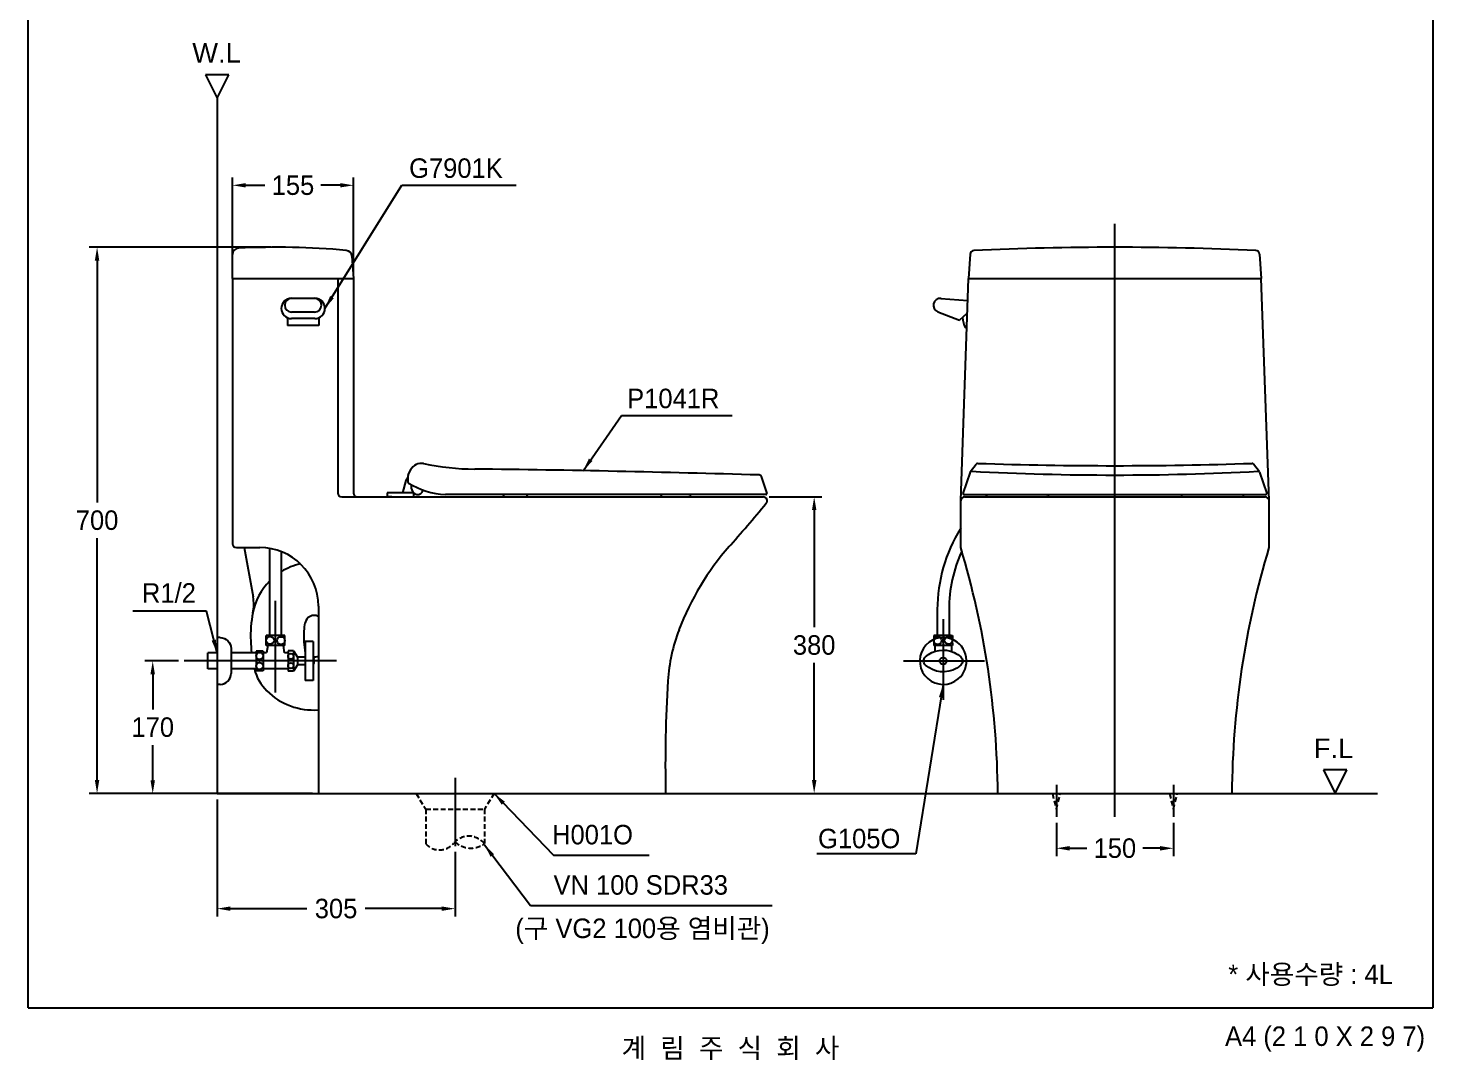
# Model space of a CAD drawing. Header units: millimetres. Extents: x 0 to 1800, y -67 to 2530.
# Drawn here: x 0 to 1800, y -67 to 1256 of the extents above; entities that cross this region are included whole.
import ezdxf
from ezdxf.enums import TextEntityAlignment as Align
from ezdxf.lldxf.tags import DXFTag

# ---------------------------------------------------------------- set-up
doc = ezdxf.new("R2010")
doc.units = ezdxf.units.MM
doc.linetypes.add('DASHED2', pattern=[9.525, 6.35, -3.175])
for name, color, linetype in [('TEXT', 7, 'Continuous'), ('내부선 및 부속', 4, 'Continuous'), ('도각라인', 255, 'Continuous'), ('외형선', 3, 'Continuous'), ('점선', 6, 'DASHED2'), ('중심선', 1, 'DASHED'), ('치수선', 7, 'Continuous')]:
    doc.layers.add(name, color=color, linetype=linetype)
doc.styles.add('____', font='')
doc.styles.add('타이틀', font='H2GTRM.TTF', dxfattribs={"height": 25})
doc.styles.get('____').set_extended_font_data('굴림')
tags = doc.linetypes.add('DASHDOT', pattern=[70, 31, -13, 13, -13]).pattern_tags.tags
tags[10:11] = [DXFTag(74, 4), DXFTag(75, 0), DXFTag(340, '0'), DXFTag(46, 0.0), DXFTag(50, 0.0), DXFTag(44, 0.0), DXFTag(45, 0.0)]
tags[8:9] = [DXFTag(74, 4), DXFTag(75, 0), DXFTag(340, '0'), DXFTag(46, 0.0), DXFTag(50, 0.0), DXFTag(44, 0.0), DXFTag(45, 0.0)]
tags[6:7] = [DXFTag(74, 4), DXFTag(75, 0), DXFTag(340, '0'), DXFTag(46, 0.0), DXFTag(50, 0.0), DXFTag(44, 0.0), DXFTag(45, 0.0)]
tags[4:5] = [DXFTag(74, 4), DXFTag(75, 0), DXFTag(340, '0'), DXFTag(46, 0.0), DXFTag(50, 0.0), DXFTag(44, 0.0), DXFTag(45, 0.0)]
tags = doc.linetypes.add('DASHED', pattern=[25.72, 12.86, -12.86]).pattern_tags.tags
tags[6:7] = [DXFTag(74, 4), DXFTag(75, 0), DXFTag(340, '0'), DXFTag(46, 0.0), DXFTag(50, 0.0), DXFTag(44, 0.0), DXFTag(45, 0.0)]
tags[4:5] = [DXFTag(74, 4), DXFTag(75, 0), DXFTag(340, '0'), DXFTag(46, 0.0), DXFTag(50, 0.0), DXFTag(44, 0.0), DXFTag(45, 0.0)]
doc.dimstyles.new('MSADIM', dxfattribs={"dimtxt": 33, "dimasz": 17, "dimexe": 10, "dimexo": 7.5, "dimgap": 10, "dimtad": 0, "dimtih": 1, "dimtoh": 1, "dimdec": 0, "dimzin": 1, "dimdsep": 46, "dimtxsty": '____', "dimcen": 11.25, "dimadec": 0, "dimazin": 0, "dimtfac": 1, "dimtdec": 0, "dimtix": 1, "dimtmove": 0, "dimatfit": 3, "dimfxl": 1, "dimtolj": 1, "dimtzin": 1, "dimarcsym": 0})

# ---------------------------------------------------------------- blocks, each defined once
blk = doc.blocks.new('*D11')
at = {"layer": '치수선', "color": 0, "linetype": 'Continuous', "lineweight": -2, "transparency": 16777216}
for p, q in [((949.4, 654.8), (1017.2, 654.8)), ((1007.2, 637.8), (1007.2, 487.6)), ((1007.2, 291.8), (1007.2, 442)), ((824.4, 274.8), (1017.2, 274.8))]:
    blk.add_line(p, q, dxfattribs=at)
at = {"layer": '치수선', "color": 0, "linetype": 'Continuous', "transparency": 16777216}
for points in [[(1004.4, 637.8), (1010.1, 637.8), (1007.2, 654.8)], [(1004.4, 291.8), (1010.1, 291.8), (1007.2, 274.8)]]:
    blk.add_solid(points, dxfattribs=at)
at = {"layer": '치수선', "color": 0, "linetype": 'Continuous', "transparency": 16777216, "insert": (1007.2, 464.8), "char_height": 25, "attachment_point": 5, "style": '____'}
blk.add_mtext('\\A1;380', dxfattribs=at)
blk = doc.blocks.new('*D12')
at = {"layer": '치수선', "color": 0, "linetype": 'Continuous', "lineweight": -2, "transparency": 16777216}
for p, q in [((242.1, 267), (242.1, 117)), ((547.1, 199.8), (547.1, 117)), ((259.1, 127), (357.3, 127)), ((530.1, 127), (431.9, 127))]:
    blk.add_line(p, q, dxfattribs=at)
at = {"layer": '치수선', "color": 0, "linetype": 'Continuous', "transparency": 16777216}
for points in [[(259.1, 129.8), (259.1, 124.2), (242.1, 127)], [(530.1, 129.8), (530.1, 124.2), (547.1, 127)]]:
    blk.add_solid(points, dxfattribs=at)
at = {"layer": '치수선', "color": 0, "linetype": 'Continuous', "transparency": 16777216, "insert": (394.6, 127), "char_height": 25, "attachment_point": 5, "style": '____'}
blk.add_mtext('\\A1;305', dxfattribs=at)
blk = doc.blocks.new('*D13')
at = {"layer": '치수선', "color": 0, "linetype": 'Continuous', "lineweight": -2, "transparency": 16777216}
for p, q in [((192.6, 444.5), (149.7, 444.5)), ((159.7, 427.5), (159.7, 382.3)), ((159.7, 291.5), (159.7, 336.6)), ((234.6, 274.5), (149.7, 274.5))]:
    blk.add_line(p, q, dxfattribs=at)
at = {"layer": '치수선', "color": 0, "linetype": 'Continuous', "transparency": 16777216}
for points in [[(156.8, 427.5), (162.5, 427.5), (159.7, 444.5)], [(156.8, 291.5), (162.5, 291.5), (159.7, 274.5)]]:
    blk.add_solid(points, dxfattribs=at)
at = {"layer": '치수선', "color": 0, "linetype": 'Continuous', "transparency": 16777216, "insert": (159.7, 359.5), "char_height": 25, "attachment_point": 5, "style": '____'}
blk.add_mtext('\\A1;170', dxfattribs=at)
blk = doc.blocks.new('*D17')
at = {"layer": '치수선', "color": 0, "linetype": 'Continuous', "lineweight": -2, "transparency": 16777216}
for p, q in [((261.9, 942.3), (261.9, 1064.2)), ((416.9, 942.3), (416.9, 1064.2)), ((278.9, 1054.2), (303.4, 1054.2)), ((399.9, 1054.2), (375.3, 1054.2))]:
    blk.add_line(p, q, dxfattribs=at)
at = {"layer": '치수선', "color": 0, "linetype": 'Continuous', "transparency": 16777216}
for points in [[(278.9, 1057), (278.9, 1051.4), (261.9, 1054.2)], [(399.9, 1057), (399.9, 1051.4), (416.9, 1054.2)]]:
    blk.add_solid(points, dxfattribs=at)
at = {"layer": '치수선', "color": 0, "linetype": 'Continuous', "transparency": 16777216, "insert": (339.4, 1054.2), "char_height": 25, "attachment_point": 5, "style": '____'}
blk.add_mtext('\\A1;155', dxfattribs=at)
blk = doc.blocks.new('*D18')
at = {"layer": '치수선', "color": 0, "linetype": 'Continuous', "lineweight": -2, "transparency": 16777216}
for p, q in [((311.4, 974.8), (78.4, 974.8)), ((88.4, 957.8), (88.4, 647.6)), ((88.4, 291.8), (88.4, 602)), ((364.4, 274.8), (78.4, 274.8))]:
    blk.add_line(p, q, dxfattribs=at)
at = {"layer": '치수선', "color": 0, "linetype": 'Continuous', "transparency": 16777216}
for points in [[(85.5, 957.8), (91.2, 957.8), (88.4, 974.8)], [(85.5, 291.8), (91.2, 291.8), (88.4, 274.8)]]:
    blk.add_solid(points, dxfattribs=at)
at = {"layer": '치수선', "color": 0, "linetype": 'Continuous', "transparency": 16777216, "insert": (88.4, 624.8), "char_height": 25, "attachment_point": 5, "style": '____'}
blk.add_mtext('\\A1;700', dxfattribs=at)
blk = doc.blocks.new('*D10')
at = {"layer": '치수선', "color": 0, "linetype": 'Continuous', "lineweight": -2, "transparency": 16777216}
for p, q in [((1317.5, 237), (1317.5, 194.4)), ((1467.5, 237), (1467.5, 194.4)), ((1334.5, 204.4), (1356.5, 204.4)), ((1450.5, 204.4), (1428.4, 204.4))]:
    blk.add_line(p, q, dxfattribs=at)
at = {"layer": '치수선', "color": 0, "linetype": 'Continuous', "transparency": 16777216}
for points in [[(1334.5, 207.2), (1334.5, 201.5), (1317.5, 204.4)], [(1450.5, 207.2), (1450.5, 201.5), (1467.5, 204.4)]]:
    blk.add_solid(points, dxfattribs=at)
at = {"layer": '치수선', "color": 0, "linetype": 'Continuous', "transparency": 16777216, "insert": (1392.5, 204.4), "char_height": 25, "attachment_point": 5, "style": '____'}
blk.add_mtext('\\A1;150', dxfattribs=at)

msp = doc.modelspace()

# ---------------------------------------------------------------- linework, layer by layer
for p, q in [((690, 195.6), (795.8, 195.6)), ((1120.6, 197.2), (1010.6, 197.2))]:
    msp.add_line(p, q)
at = {"layer": '내부선 및 부속'}
for p, q in [((261.9, 934.8), (416.9, 934.8)), ((261.9, 934.8), (416.9, 934.8)), ((396.9, 934.8), (396.9, 659.8)), ((1205, 934.8), (1580, 934.8)), ((487.1, 683.2), (490.2, 689.5)), ((1207, 686.4), (1197.9, 659.1)), ((1207.3, 686.9), (1214.7, 696.8)), ((1577.7, 686.9), (1570.2, 696.8)), ((1577.9, 686.4), (1587, 659.1)), ((486.9, 673.4), (486.9, 682.3)), ((491.4, 665.3), (491.4, 670.2)), ((939.5, 680.8), (946.4, 659.1)), ((401.9, 654.8), (421.9, 654.8)), ((945.5, 657.8), (534.7, 657.8)), ((1198.9, 657.8), (1586.1, 657.8)), ((1200, 654.8), (1585, 654.8)), ((276.9, 589.8), (296.9, 589.8)), ((371.9, 514.8), (371.9, 381.8))]:
    msp.add_line(p, q, dxfattribs=at)
at = {"layer": '내부선 및 부속', "linetype": 'Continuous'}
for p, q in [((367.4, 909.3), (337.4, 909.3)), ((1169.7, 909.3), (1204, 906.5)), ((332.4, 884.3), (332.4, 874.3)), ((367.4, 883.3), (337.4, 883.3)), ((367, 891.7), (337.7, 891.7)), ((372.4, 884.3), (372.4, 874.3)), ((1165.7, 891.9), (1193.5, 881.2)), ((1193.5, 881.2), (1203.4, 890.5)), ((372.4, 874.3), (332.4, 874.3)), ((1201.2, 871.6), (1202.7, 871.4)), ((484, 676), (479.9, 659.8)), ((493.8, 659.8), (459.9, 659.8)), ((459.9, 659.8), (459.9, 654.8)), ((466.2, 654.8), (459.9, 654.8)), ((466.2, 654.8), (493.9, 654.8)), ((488.4, 654.8), (490, 654.8)), ((493.9, 659.7), (493.9, 654.8)), ((608.8, 657.8), (608.8, 657.3)), ((611.3, 654.8), (637.3, 654.8)), ((639.8, 657.8), (639.8, 657.3)), ((810.8, 657.8), (810.8, 657.3)), ((813.3, 654.8), (846.3, 654.8)), ((848.8, 657.8), (848.8, 657.3)), ((1227.5, 657.8), (1227.5, 657.3)), ((1230, 654.8), (1305, 654.8)), ((1307.5, 657.8), (1307.5, 657.3)), ((1477.5, 657.8), (1477.5, 657.3)), ((1480, 654.8), (1555, 654.8)), ((1557.5, 657.8), (1557.5, 657.3)), ((309.6, 477.2), (309.6, 588.7)), ((324.6, 477.2), (324.6, 584.5)), ((1165, 510.3), (1165, 477.2)), ((1180, 510.3), (1180, 477.2)), ((246.1, 474.5), (242.1, 474.5)), ((329.1, 477.2), (305.1, 477.2)), ((305.1, 464.2), (305.1, 477.2)), ((329.1, 464.2), (329.1, 477.2)), ((355.1, 469.5), (355.1, 419.5)), ((365.1, 469.5), (355.1, 469.5)), ((365.1, 469.5), (365.1, 419.5)), ((1160.5, 477.2), (1160.5, 464.2)), ((1182.6, 477.2), (1160.5, 477.2)), ((1182.6, 477.2), (1184.5, 477.2)), ((1184.5, 477.2), (1184.5, 471.9)), ((1184.5, 477.2), (1184.5, 477.2)), ((1184.5, 467.1), (1184.5, 471.9)), ((230.1, 434.2), (230.1, 454.7)), ((242.1, 454.7), (230.1, 454.7)), ((260.1, 460.5), (260.1, 428.5)), ((292.1, 454.7), (260.1, 454.7)), ((292.1, 457), (292.1, 432)), ((301.1, 457), (292.1, 457)), ((301.1, 457), (301.1, 432)), ((305.6, 454.7), (301.1, 454.7)), ((329.1, 464.2), (305.1, 464.2)), ((307.1, 464.2), (305.6, 454.7)), ((328.6, 454.7), (327.1, 464.2)), ((333.1, 454.7), (328.6, 454.7)), ((340.1, 457.5), (333.1, 457.5)), ((333.1, 457.5), (333.1, 431.5)), ((340.1, 457.5), (340.1, 431.5)), ((340.1, 457.5), (345.1, 449.2)), ((1184.5, 464.2), (1160.5, 464.2)), ((1162, 464.2), (1162, 456.8)), ((1183, 464.2), (1183, 456.8)), ((1184.5, 467.1), (1184.5, 464.2)), ((242.1, 434.2), (230.1, 434.2)), ((292.1, 434.2), (260.1, 434.2)), ((333.1, 434.2), (301.1, 434.2)), ((345.1, 439.7), (340.1, 431.5)), ((345.1, 449.2), (345.1, 439.7)), ((355.1, 449.2), (345.1, 449.2)), ((355.1, 439.7), (345.1, 439.7)), ((246.1, 414.5), (242.1, 414.5)), ((301.1, 432), (292.1, 432)), ((340.1, 431.5), (333.1, 431.5)), ((365.1, 419.5), (355.1, 419.5))]:
    msp.add_line(p, q, dxfattribs=at)
at = {"layer": '내부선 및 부속', "linetype": 'Continuous', "flags": 128}
for points in [[(246.1, 474.5, -0.414214), (260.1, 460.5)], [(1149.7, 449.6, -0.302045), (1186.5, 455.4, -0.302045)], [(1186.5, 455.4, -0.077714), (1195.2, 449.6)], [(365.1, 449, -0.31563), (365.1, 440)], [(1149.7, 439.3, -0.44), (1149.7, 449.6)], [(1189.8, 435.3, -0.33207), (1149.7, 439.3)], [(1195.2, 439.3, -0.05032), (1189.8, 435.3, -0.05032)], [(1195.2, 449.6, -0.44), (1195.2, 439.3)]]:
    msp.add_lwpolyline(points, format="xyb", dxfattribs=at)
at = {"layer": '내부선 및 부속', "linetype": 'Continuous'}
for centre, radius in [((310.1, 470.9), 5), ((324.1, 470.6), 5), ((1165.5, 470.6), 5), ((1179.4, 470.9), 5), ((296.6, 451), 4.5), ((336.6, 450.5), 3.5), ((296.6, 438), 4.5), ((336.6, 438.5), 3.5), ((1172.5, 444.5), 4.5)]:
    msp.add_circle(centre, radius, dxfattribs=at)
for centre, radius, start, end in [((337.4, 896.3), 13, 90, 270), ((337.7, 900.5), 8.82, 90, 270), ((367, 900.5), 8.82, 270, 90), ((367.4, 896.3), 13, 270, 90), ((1169, 900.3), 9, 85.3, 248.9627), ((1222.4, 884.9), 25, 180.0191, 212.1699), ((488.9, 674.8), 5, 113.5697, 165.8872), ((611.3, 657.3), 2.5, 180, 270), ((637.3, 657.3), 2.5, 270, 0), ((813.3, 657.3), 2.5, 180, 270), ((846.3, 657.3), 2.5, 270, 0), ((1230, 657.3), 2.5, 180, 270), ((1305, 657.3), 2.5, 270, 0), ((1480, 657.3), 2.5, 180, 270), ((1555, 657.3), 2.5, 270, 0), ((1359.9, 510.3), 194.9, 147.7914, 180), ((1359.9, 510.3), 179.9, 155.3796, 180), ((1172.5, 444.5), 30, 66.422, 310.0873), ((1172.5, 444.5), 30, 310.0874, 68.407), ((1172.5, 444.5), 30, 350.8932, 0), ((246.1, 428.5), 14, 270, 360)]:
    msp.add_arc(centre, radius, start, end, dxfattribs=at)
at = {"layer": '내부선 및 부속'}
for centre, radius, start, end in [((503.6, 682.8), 15, 77.9144, 153.4349), ((572.7, 1005.5), 315, 257.9144, 269.9304), ((337.2, -19267.1), 19959, 88.27855, 89.32486), ((1208.9, 685.7), 2, 86.9292, 161.5651), ((1392.5, 4107.8), 3425, 266.9292, 273.0708), ((1216.6, 695.3), 2.5, 88.0717, 141.3402), ((1392.5, 5917.8), 5223, 268.0717, 271.9283), ((1568.3, 695.3), 2.5, 38.6598, 91.9283), ((1576, 685.7), 2, 18.4349, 93.0708), ((488.9, 682.3), 2, 153.4349, 180), ((487.9, 673.4), 1, 180, 238.3924), ((539.8, 757.7), 100, 238.3924, 267.0902), ((936.7, 679.9), 3, 17.7447, 88.2785), ((401.9, 659.8), 5, 180, 270), ((498.9, 665.3), 7.5, 180.1051, 345.9993), ((945.5, 658.8), 1, 270, 17.7447), ((1200, 649.8), 5, 90, 180), ((1198.9, 658.8), 1, 161.5651, 270), ((1585, 649.8), 5, 0, 90), ((1586.1, 658.8), 1, 270, 18.4349), ((296.9, 514.8), 75, 0, 90), ((366.6, 490.9), 80, 102.8306, 121.661), ((366.6, 490.9), 80, 135.4299, 168.9918), ((445.1, 475.6), 92, 168.9918, 181.923), ((366.6, 490.9), 12, 63.9799, 168.9918), ((475.1, 476.6), 122, 181.923, 188.6799), ((364.4, 459.7), 10, 188.6799, 201.794), ((365.7, 466.6), 17, 267.9685, 291.2195)]:
    msp.add_arc(centre, radius, start, end, dxfattribs=at)
at = {"layer": '도각라인', "color": 7}
for p, q in [((0, 0), (0, 2530)), ((1800, 2530), (1800, 0)), ((0, 0), (1800, 0))]:
    msp.add_line(p, q, dxfattribs=at)
at = {"layer": '외형선', "linetype": 'Continuous'}
for p, q in [((257.1, 1195.9), (227.1, 1195.9)), ((227.1, 1195.9), (242.1, 1165.9)), ((242.1, 1165.9), (257.1, 1195.9)), ((242.1, 1165.9), (242.1, 274.8)), ((1689.7, 304.8), (1659.7, 304.8)), ((1659.7, 304.8), (1674.7, 274.8)), ((1674.7, 274.8), (1689.7, 304.8)), ((242.1, 274.8), (1729.2, 274.8))]:
    msp.add_line(p, q, dxfattribs=at)
at = {"layer": '외형선'}
for p, q in [((261.9, 934.8), (261.9, 965.5)), ((414.8, 963.3), (416.9, 934.8)), ((1207, 965.9), (1205, 934.8)), ((1578, 965.9), (1580, 934.8)), ((261.9, 934.8), (261.9, 594.8)), ((416.9, 934.8), (416.9, 659.8)), ((1195, 650), (1205, 934.8)), ((1590, 650), (1580, 934.8)), ((421.9, 654.8), (941.9, 654.8)), ((1195, 589.8), (1195, 649.8)), ((1590, 589.8), (1590, 649.8)), ((266.9, 589.8), (276.9, 589.8)), ((276.9, 589.8), (288.3, 526.8)), ((371.9, 381.8), (371.9, 274.8)), ((371.9, 274.8), (816.9, 274.8)), ((1242.5, 274.8), (1542.5, 274.8))]:
    msp.add_line(p, q, dxfattribs=at)
for centre, radius, start, end in [((269.9, 965.5), 8, 92.9449, 180), ((318.9, 13.3), 961.5, 84.704, 92.9449), ((1392.5, -2880.2), 3855, 87.3128, 92.6872), ((406.9, 962.7), 8, 4.0549, 84.704), ((1212, 965.6), 5, 92.6872, 180), ((1573, 965.6), 5, 3.7, 87.3128), ((421.9, 659.8), 5, 180, 270), ((941.9, 649.8), 5, 320.2305, 90), ((-1294.8, 2511.3), 2915, 318.7622, 320.2305), ((266.9, 594.8), 5, 180, 270), ((1165.4, 357.3), 355, 138.7964, 158.9967), ((122.5, 267), 1120, 0.3992, 16.7513), ((2662.4, 267), 1120, 163.2487, 179.6008), ((234.2, 517), 55, 348.8341, 10.269), ((445.1, 475.6), 160, 168.9918, 181.923), ((475.1, 476.6), 190, 181.923, 186.618), ((1039.4, 405.6), 220, 158.9963, 176.455), ((348.1, 448.8), 60, 194.094, 225.5156), ((2561.5, 311.3), 1745, 176.455, 181.2003), ((365.7, 466.6), 85, 225.2647, 274.1512)]:
    msp.add_arc(centre, radius, start, end, dxfattribs=at)
at = {"layer": '점선'}
for p, q in [((497.1, 274.5), (509.6, 254.5)), ((597.1, 274.5), (584.6, 254.5)), ((1312.5, 274.5), (1317.5, 254.5)), ((1317.5, 254.5), (1322.5, 274.5)), ((1462.5, 274.5), (1467.5, 254.5)), ((1467.5, 254.5), (1472.5, 274.5)), ((509.6, 254.5), (509.6, 210)), ((509.6, 254.5), (584.6, 254.5)), ((584.6, 254.5), (584.6, 210.3))]:
    msp.add_line(p, q, dxfattribs=at)
for centre, radius, start, end in [((564.8, 194.5), 25.4, 38.5927, 140.2275), ((527.1, 225.9), 23.6, 222.2205, 320.2275), ((567.3, 233.9), 29.3, 226.4632, 306.3085)]:
    msp.add_arc(centre, radius, start, end, dxfattribs=at)
at = {"layer": '중심선', "linetype": 'DASHDOT'}
for p, q in [((1392.5, 244.8), (1392.5, 1004.8)), ((317.1, 404.2), (317.1, 521.7)), ((1172.5, 497.9), (1172.5, 394.8)), ((395.1, 444.5), (200.1, 444.5)), ((1121.7, 444.5), (1225.3, 444.5)), ((547.1, 294.5), (547.1, 207.3)), ((1317.5, 285.6), (1317.5, 244.5)), ((1467.5, 285.6), (1467.5, 244.5))]:
    msp.add_line(p, q, dxfattribs=at)
at = {"layer": '치수선', "linetype": 'Continuous'}
for p, q in [((495.9, 1054.2), (625.3, 1054.2)), ((660.8, 130.9), (953.2, 130.9))]:
    msp.add_line(p, q, dxfattribs=at)

# ---------------------------------------------------------------- texts
at = {"layer": 'TEXT', "style": '타이틀'}
for s, p in [('P1041R', (826.7, 781)), ('* 사용수량 : 4L', (1643.3, 42.9)), ('계  림  주  식  회  사', (900, -51.7))]:
    msp.add_text(s, height=25, dxfattribs=at).set_placement(p, align=Align.MIDDLE_CENTER)
msp.add_text('A4 (2 1 0 X 2 9 7)', height=25, dxfattribs=at).set_placement((1790, -36.5), align=Align.MIDDLE_RIGHT)
at = {"layer": 'TEXT', "char_height": 25, "attachment_point": 1, "line_spacing_factor": 0.963855, "style": '타이틀'}
for s, insert, width in [('\\fArial;W.L', (210.4, 1236.5), 248.993), ('\\A1;G7901K', (488.2, 1088.7), 248.993), ('\\fArial;F.L', (1647.5, 345.1), 248.993), ('\\A1; G105O', (1003.1, 229.4), 248.993), ('\\A1;VN 100 SDR33', (673.2, 169.9), 379.657), ('\\A1;(구 VG2 100{\\fGulim|b0|i0|c129|p50;용 염비관)}', (624.3, 114.3), 379.657)]:
    msp.add_mtext(s, dxfattribs=dict(at, insert=insert, width=width))
at = {"layer": '치수선', "linetype": 'Continuous', "char_height": 25, "attachment_point": 1, "line_spacing_factor": 0.963855, "style": '타이틀'}
for s, insert, width in [('\\A1;R1/2', (145.9, 544.2), 248.993), ('\\A1; H001O', (662.3, 234.4), 361.787)]:
    msp.add_mtext(s, dxfattribs=dict(at, insert=insert, width=width))

# ---------------------------------------------------------------- dimensions: what is measured, and where the dimension line sits
at = {"layer": '치수선', "linetype": 'Continuous'}
for base, p1, p2, picture, middle in [((416.9, 1054.2), (261.9, 934.8), (416.9, 934.8), '*D17', (339.4, 1054.2)), ((1467.5, 204.4), (1317.5, 244.5), (1467.5, 244.5), '*D10', (1392.5, 204.4))]:
    dim = msp.add_linear_dim(base=base, p1=p1, p2=p2, dimstyle='MSADIM', override={"dimtxt": 25}, dxfattribs=at)
    dim.commit()
    dim.dimension.update_dxf_attribs({"geometry": picture, "text_midpoint": middle})
for base, p1, p2, picture, middle in [((88.4, 274.8), (318.9, 974.8), (371.9, 274.8), '*D18', (88.4, 624.8)), ((1007.2, 654.8), (816.9, 274.8), (941.9, 654.8), '*D11', (1007.2, 464.8)), ((159.7, 274.5), (200.1, 444.5), (242.1, 274.5), '*D13', (159.7, 359.5))]:
    dim = msp.add_linear_dim(base=base, p1=p1, p2=p2, angle=90, dimstyle='MSADIM', override={"dimtxt": 25}, dxfattribs=at)
    dim.commit()
    dim.dimension.update_dxf_attribs({"geometry": picture, "text_midpoint": middle})
dim = msp.add_linear_dim(base=(547.1, 127), p1=(242.1, 274.5), p2=(547.1, 207.3), dimstyle='MSADIM', override={"dimtxt": 25}, dxfattribs=at)
dim.commit()
dim.dimension.update_dxf_attribs({"geometry": '*D12', "text_midpoint": (394.6, 127), "dimtype": 160})

# ---------------------------------------------------------------- leaders
at = {"layer": '치수선', "linetype": 'Continuous', "annotation_type": 0, "has_hookline": 1, "hookline_direction": 0}
for points, override in [([(380.3, 896.4), (478.9, 1054.2), (495.9, 1054.2)], {"dimtxt": 25}), ([(380.3, 896.4), (478.9, 1054.2), (495.9, 1054.2)], {"dimtxt": 25}), ([(597.1, 274.5), (673, 195.6), (690, 195.6)], {"dimtxt": 30}), ([(584.6, 208.7), (643.8, 130.9), (660.8, 130.9)], {"dimtxt": 25})]:
    msp.add_leader(points, dimstyle='MSADIM', override=override, dxfattribs=at)
at = {"layer": '치수선', "linetype": 'Continuous'}
for points in [[(711.2, 688.4), (760.5, 759.2), (902.3, 759.2)], [(242.1, 454.7), (228.4, 508.4), (134.1, 508.4)]]:
    msp.add_leader(points, dimstyle='MSADIM', override={"dimtxt": 25}, dxfattribs=at)
at = {"layer": '치수선', "linetype": 'Continuous', "annotation_type": 0, "has_hookline": 1, "hookline_direction": 0, "horizontal_direction": (-1, 0, 0)}
msp.add_leader([(1172.5, 414.5), (1137.6, 197.2), (1120.6, 197.2)], dimstyle='MSADIM', override={"dimtxt": 25}, dxfattribs=at)

doc.saveas('drawing.dxf')
